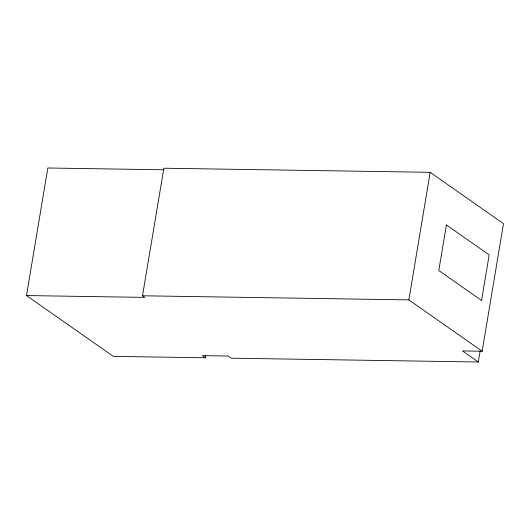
<?xml version="1.0" encoding="UTF-8"?>
<svg xmlns="http://www.w3.org/2000/svg" width="530" height="530" viewBox="0 0 530 530"><rect width="100%" height="100%" fill="white"/><g stroke="black" fill="none" stroke-linecap="round" stroke-linejoin="round"><path stroke-width="0.79" d="M205.845 355.358L205.435 357.79L113.307 356.372L26.5 295.561L47.846 167.997L163.671 169.785M26.5 295.561L144.809 297.383L142.517 295.78L163.863 168.215L430.188 172.323L503.5 223.686L482.154 351.244L462.518 350.946L478.305 362.003L480.067 351.436M482.154 351.244L408.842 299.887L430.188 172.323M142.517 295.78L408.842 299.887M478.305 362.003L231.113 358.187L228.059 356.047L202.381 355.65L205.435 357.79M446.412 224.932L438.78 270.525L481.545 300.49L489.177 254.89L446.412 224.932"/></g></svg>
